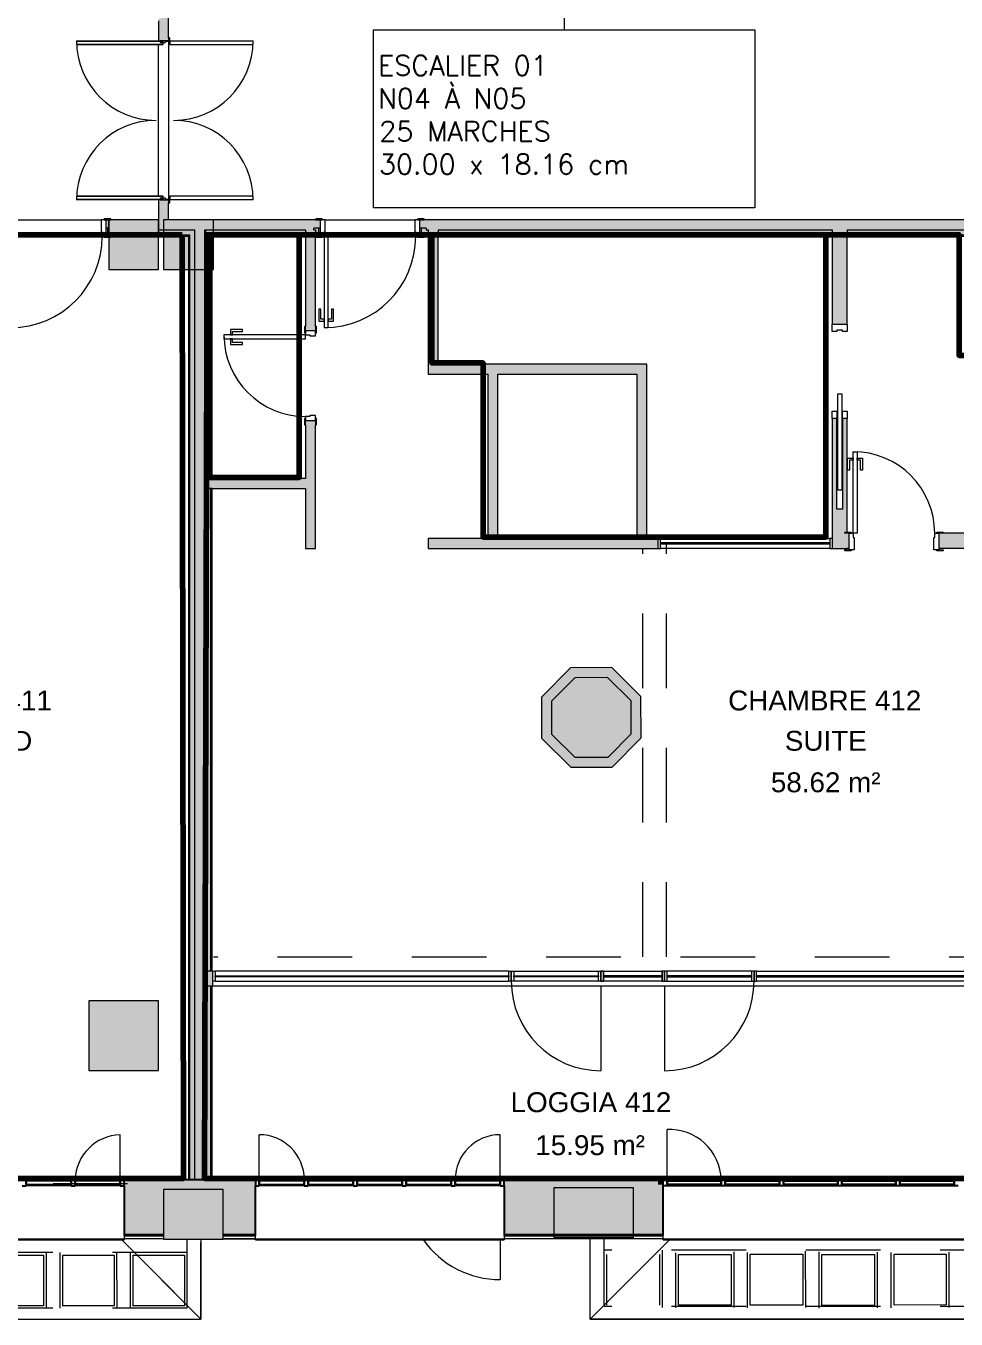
# Model space of a CAD drawing. Header units: metres. Extents: x -227.9 to -141.2, y 39.1 to 91.1.
# Drawn here: x -171.22 to -161.88, y 39.07 to 52.06 of the extents above; entities that cross this region are included whole.
import ezdxf

# ---------------------------------------------------------------- set-up
doc = ezdxf.new("R2010")
doc.units = ezdxf.units.M
doc.linetypes.add('JIS_02_0.7', pattern=[1.35, 0.75, -0.6])
for name, color, linetype, lineweight in [('A-AREA-IDEN', 7, 'Continuous', 9), ('A-DOOR', 7, 'Continuous', 5), ('A-FLOR', 7, 'Continuous', 5), ('A-GLAZ', 7, 'Continuous', 5), ('A-WALL', 7, 'Continuous', 5), ('A-WALL-PATT', 7, 'Continuous', 13), ('I-WALL', 7, 'Continuous', 5), ('S-STRS-IDEN', 7, 'Continuous', 5)]:
    doc.layers.add(name, color=color, linetype=linetype, lineweight=lineweight)
for name, color, linetype, lineweight, true_color in [('A-DETL', 94, 'Continuous', 5, 0x00a600), ('A-DETL-MBND', 9, 'Continuous', 5, 0xc0c0c0), ('S-COLS', 8, 'Continuous', 9, 0x7f7f7f)]:
    doc.layers.add(name, color=color, linetype=linetype, lineweight=lineweight, true_color=true_color)
doc.layers.add('Chambre', color=40, linetype='Continuous')
doc.layers.add('SDB', color=230, linetype='Continuous')
doc.styles.add('Arial_1', font='arial.ttf', dxfattribs={"height": 0.2})
doc.styles.add('RomanS_B', font='', dxfattribs={"height": 0.2})
doc.styles.get('RomanS_B').set_extended_font_data('RomanS', bold=True)

msp = doc.modelspace()

# ---------------------------------------------------------------- hatches: boundary and pattern name
at = {"layer": 'A-WALL', "true_color": 0x808080}
h = msp.add_hatch(color=8, dxfattribs=at)
h.paths.add_polyline_path([(-227.865, 39.92), (-226.843, 39.92), (-226.843, 40.37), (-226.853, 40.37), (-226.853, 40.42), (-226.893, 40.42), (-226.893, 40.47), (-227.865, 40.47), (-227.865, 40.281)])
h.paths.add_polyline_path([(-223.493, 39.92), (-222.152, 39.92), (-222.152, 40.37), (-222.162, 40.37), (-222.162, 40.42), (-222.202, 40.42), (-222.202, 40.47), (-223.443, 40.47), (-223.443, 40.42), (-223.483, 40.42), (-223.483, 40.37), (-223.493, 40.37), (-223.493, 40.281)])
h.paths.add_polyline_path([(-207.292, 39.92), (-205.904, 39.92), (-205.904, 40.37), (-205.914, 40.37), (-205.914, 40.42), (-205.954, 40.42), (-205.954, 40.47), (-207.242, 40.47), (-207.242, 40.42), (-207.282, 40.42), (-207.282, 40.37), (-207.292, 40.37), (-207.292, 40.281)])
h.paths.add_polyline_path([(-203.404, 39.92), (-201.797, 39.92), (-201.797, 40.47), (-203.354, 40.47), (-203.354, 40.42), (-203.394, 40.42), (-203.394, 40.37), (-203.404, 40.37), (-203.404, 40.281)])
h.paths.add_polyline_path([(-190.97, 39.92), (-190.97, 40.37), (-190.98, 40.37), (-190.98, 40.42), (-191.02, 40.42), (-191.02, 40.47), (-192.12, 40.47), (-192.12, 40.42), (-192.16, 40.42), (-192.16, 40.37), (-192.17, 40.37), (-192.17, 39.92)])
h.paths.add_polyline_path([(-188.47, 39.92), (-187.171, 39.92), (-187.171, 40.37), (-187.181, 40.37), (-187.181, 40.42), (-187.221, 40.42), (-187.221, 40.47), (-188.42, 40.47), (-188.42, 40.42), (-188.46, 40.42), (-188.46, 40.37), (-188.47, 40.37), (-188.47, 40.281)])
h.paths.add_polyline_path([(-168.917, 39.92), (-168.917, 40.37), (-168.927, 40.37), (-168.927, 40.42), (-168.967, 40.42), (-168.967, 40.47), (-170.088, 40.47), (-170.088, 40.42), (-170.128, 40.42), (-170.128, 40.37), (-170.138, 40.37), (-170.138, 39.92), (-169.839, 39.92), (-169.839, 40.371), (-169.239, 40.371), (-169.239, 39.92)])
h.paths.add_polyline_path([(-166.417, 39.92), (-164.82, 39.92), (-164.82, 40.37), (-164.83, 40.37), (-164.83, 40.42), (-164.87, 40.42), (-164.87, 40.47), (-166.367, 40.47), (-166.367, 40.42), (-166.407, 40.42), (-166.407, 40.37), (-166.417, 40.37), (-166.417, 40.281)])
h.paths.add_polyline_path([(-152.826, 39.92), (-150.359, 39.92), (-150.359, 40.37), (-150.369, 40.37), (-150.369, 40.42), (-150.409, 40.42), (-150.409, 40.47), (-153.119, 40.47), (-153.119, 40.42), (-153.159, 40.42), (-153.159, 40.37), (-153.168, 40.37), (-153.168, 39.92)])
for points in [[(-170.235, 39.92), (-170.138, 39.92), (-170.138, 40.37), (-170.128, 40.37), (-170.128, 40.42), (-170.088, 40.42), (-170.088, 40.47), (-170.235, 40.47), (-170.235, 40.281)], [(-164.82, 40.37), (-164.82, 40.47), (-164.87, 40.47), (-164.87, 40.42), (-164.83, 40.42), (-164.83, 40.37)], [(-170.235, 39.91), (-170.138, 39.91), (-170.138, 39.92), (-170.235, 39.92)]]:
    msp.add_hatch(color=8, dxfattribs=at).paths.add_polyline_path(points)
h = msp.add_hatch(color=8, dxfattribs=at)
h.paths.add_polyline_path([(-168.927, 40.37), (-168.917, 40.37), (-168.917, 40.47), (-168.967, 40.47), (-168.967, 40.42), (-168.927, 40.42), (-168.927, 40.395)])
h.paths.add_polyline_path([(-166.417, 40.37), (-166.407, 40.37), (-166.407, 40.42), (-166.367, 40.42), (-166.367, 40.47), (-166.417, 40.47), (-166.417, 40.41)])
h = msp.add_hatch(color=8, dxfattribs=at)
h.paths.add_polyline_path([(-227.865, 39.91), (-226.843, 39.91), (-226.843, 39.92), (-227.865, 39.92)])
h.paths.add_polyline_path([(-223.493, 39.91), (-222.152, 39.91), (-222.152, 39.92), (-223.493, 39.92)])
h.paths.add_polyline_path([(-207.292, 39.91), (-205.904, 39.91), (-205.904, 39.92), (-207.292, 39.92)])
h.paths.add_polyline_path([(-203.404, 39.91), (-201.797, 39.91), (-201.797, 39.92), (-203.404, 39.92)])
h.paths.add_polyline_path([(-192.17, 39.91), (-190.97, 39.91), (-190.97, 39.92), (-192.17, 39.92)])
h.paths.add_polyline_path([(-188.47, 39.91), (-187.171, 39.91), (-187.171, 39.92), (-188.47, 39.92)])
h.paths.add_polyline_path([(-168.917, 39.91), (-168.917, 39.92), (-169.239, 39.92), (-169.239, 39.91)])
h.paths.add_polyline_path([(-169.839, 39.91), (-169.839, 39.92), (-170.138, 39.92), (-170.138, 39.91)])
h.paths.add_polyline_path([(-166.417, 39.91), (-164.82, 39.91), (-164.82, 39.92), (-166.417, 39.92)])
h.paths.add_polyline_path([(-152.826, 39.91), (-150.359, 39.91), (-150.359, 39.92), (-153.168, 39.92), (-153.168, 39.91)])
at = {"layer": 'A-WALL-PATT', "lineweight": 5, "true_color": 0xaaaaaa}
h = msp.add_hatch(color=253, dxfattribs=at)
h.paths.add_polyline_path([(-169.415, 40.47), (-169.415, 42.415), (-169.425, 42.415), (-169.425, 40.47)])
h.paths.add_polyline_path([(-169.415, 42.565), (-169.415, 47.414), (-169.425, 47.414), (-169.425, 42.565)])
h.paths.add_polyline_path([(-169.415, 47.514), (-169.415, 50.014), (-169.425, 50.014), (-169.425, 47.514)])
at = {"layer": 'I-WALL', "true_color": 0xaaaaaa}
h = msp.add_hatch(color=253, dxfattribs=at)
h.paths.add_polyline_path([(-169.819, 50.114), (-169.789, 50.114), (-169.789, 50.314), (-169.889, 50.314), (-169.889, 50.114), (-169.839, 50.114)])
h.paths.add_polyline_path([(-169.789, 51.914), (-169.789, 52.264), (-169.889, 52.264), (-169.889, 51.914), (-169.819, 51.914)])
h = msp.add_hatch(color=253, dxfattribs=at)
h.paths.add_polyline_path([(-171.613, 50.014), (-171.478, 50.014), (-171.478, 50.032), (-171.415, 50.032), (-171.415, 50.114), (-173.58, 50.114), (-173.58, 50.014), (-172.561, 50.014)])
h.paths.add_polyline_path([(-174.816, 50.014), (-174.58, 50.014), (-174.58, 50.114), (-174.879, 50.114), (-174.879, 50.032), (-174.816, 50.032)])
h.paths.add_polyline_path([(-176, 50.014), (-175.942, 50.014), (-175.942, 50.032), (-175.879, 50.032), (-175.879, 50.114), (-176, 50.114), (-176, 50.032)])
h.paths.add_polyline_path([(-170.415, 50.032), (-170.39, 50.032), (-170.39, 50.114), (-170.415, 50.114)])
h = msp.add_hatch(color=253, dxfattribs=at)
h.paths.add_polyline_path([(-170.39, 49.964), (-170.39, 50.032), (-170.402, 50.032), (-170.402, 49.964)])
h.paths.add_polyline_path([(-171.428, 49.964), (-171.428, 50.032), (-171.463, 50.032), (-171.463, 49.964)])
h.paths.add_polyline_path([(-171.613, 49.964), (-171.613, 50.014), (-173.452, 50.014), (-173.452, 49.964), (-172.561, 49.964)])
h.paths.add_polyline_path([(-174.866, 49.964), (-174.708, 49.964), (-174.708, 50.014), (-174.816, 50.014), (-174.816, 50.032), (-174.866, 50.032)])
h.paths.add_polyline_path([(-174.608, 49.964), (-174.58, 49.964), (-174.58, 50.014), (-174.608, 50.014)])
h.paths.add_polyline_path([(-173.58, 49.964), (-173.552, 49.964), (-173.552, 50.014), (-173.58, 50.014)])
h.paths.add_polyline_path([(-175.924, 49.964), (-175.892, 49.964), (-175.892, 50.032), (-175.924, 50.032), (-175.924, 50.014)])
h = msp.add_hatch(color=253, dxfattribs=at)
h.paths.add_polyline_path([(-171.463, 49.951), (-171.415, 49.951), (-171.415, 50.032), (-171.428, 50.032), (-171.428, 49.964), (-171.463, 49.964)])
h.paths.add_polyline_path([(-170.39, 49.951), (-170.39, 49.964), (-170.402, 49.964), (-170.402, 50.032), (-170.415, 50.032), (-170.415, 49.951)])
h.paths.add_polyline_path([(-171.613, 49.951), (-171.613, 49.964), (-173.402, 49.964), (-173.402, 49.951), (-172.561, 49.951)])
h.paths.add_polyline_path([(-174.58, 49.951), (-174.58, 49.964), (-174.608, 49.964), (-174.608, 49.951)])
h.paths.add_polyline_path([(-173.58, 49.951), (-173.552, 49.951), (-173.552, 49.964), (-173.58, 49.964)])
h.paths.add_polyline_path([(-175.879, 49.951), (-175.879, 50.032), (-175.892, 50.032), (-175.892, 49.964), (-175.924, 49.964), (-175.924, 49.951)])
h.paths.add_polyline_path([(-174.834, 49.951), (-174.758, 49.951), (-174.758, 49.964), (-174.866, 49.964), (-174.866, 50.032), (-174.879, 50.032), (-174.879, 49.951)])
h = msp.add_hatch(color=253, dxfattribs=at)
h.paths.add_polyline_path([(-155.221, 50.014), (-155.076, 50.014), (-155.076, 50.032), (-155.013, 50.032), (-155.013, 50.114), (-155.554, 50.114), (-155.554, 50.014), (-155.293, 50.014)])
h.paths.add_polyline_path([(-153.95, 50.014), (-153.912, 50.014), (-153.912, 50.114), (-154.013, 50.114), (-154.013, 50.032), (-153.95, 50.032)])
h.paths.add_polyline_path([(-156.815, 50.014), (-156.554, 50.014), (-156.554, 50.114), (-157.67, 50.114), (-157.67, 50.032), (-157.607, 50.032), (-157.607, 50.014), (-156.825, 50.014)])
h.paths.add_polyline_path([(-158.733, 50.014), (-158.733, 50.032), (-158.67, 50.032), (-158.67, 50.114), (-160.57, 50.114), (-160.57, 50.014), (-158.833, 50.014)])
h.paths.add_polyline_path([(-161.72, 50.014), (-161.57, 50.014), (-161.57, 50.114), (-167.265, 50.114), (-167.265, 50.032), (-167.202, 50.032), (-167.202, 50.014), (-162.693, 50.014)])
h.paths.add_polyline_path([(-168.412, 50.014), (-168.328, 50.014), (-168.328, 50.032), (-168.265, 50.032), (-168.265, 50.114), (-169.889, 50.114), (-169.889, 50.014), (-168.449, 50.014)])
h = msp.add_hatch(color=253, dxfattribs=at)
h.paths.add_polyline_path([(-155.221, 49.964), (-155.221, 50.014), (-155.554, 50.014), (-155.554, 49.964), (-155.293, 49.964)])
h.paths.add_polyline_path([(-155.026, 49.964), (-155.026, 50.032), (-155.076, 50.032), (-155.076, 50.014), (-155.121, 50.014), (-155.121, 49.964), (-155.071, 49.964)])
h.paths.add_polyline_path([(-153.912, 49.964), (-153.912, 50.014), (-153.95, 50.014), (-153.95, 50.032), (-154, 50.032), (-154, 49.964)])
h.paths.add_polyline_path([(-156.937, 49.964), (-156.925, 49.964), (-156.925, 50.014), (-157.607, 50.014), (-157.607, 50.032), (-157.657, 50.032), (-157.657, 49.964), (-156.975, 49.964)])
h.paths.add_polyline_path([(-156.815, 49.964), (-156.554, 49.964), (-156.554, 50.014), (-156.815, 50.014)])
h.paths.add_polyline_path([(-159.404, 49.964), (-158.833, 49.964), (-158.833, 50.014), (-160.42, 50.014), (-160.42, 49.964), (-160.37, 49.964)])
h.paths.add_polyline_path([(-160.57, 49.964), (-160.52, 49.964), (-160.52, 50.014), (-160.57, 50.014)])
h.paths.add_polyline_path([(-161.72, 49.964), (-161.72, 50.014), (-162.97, 50.014), (-162.97, 49.964), (-161.77, 49.964)])
h.paths.add_polyline_path([(-163.12, 49.964), (-163.12, 50.014), (-167.08, 50.014), (-167.08, 49.964), (-165.982, 49.964)])
h.paths.add_polyline_path([(-161.57, 49.964), (-161.57, 50.014), (-161.62, 50.014), (-161.62, 49.964)])
h.paths.add_polyline_path([(-168.449, 49.964), (-168.412, 49.964), (-168.412, 50.014), (-169.415, 50.014), (-169.415, 49.964), (-169.272, 49.964)])
h.paths.add_polyline_path([(-167.18, 49.964), (-167.18, 50.014), (-167.202, 50.014), (-167.202, 50.032), (-167.252, 50.032), (-167.252, 49.964)])
h.paths.add_polyline_path([(-168.312, 49.964), (-168.278, 49.964), (-168.278, 50.032), (-168.312, 50.032), (-168.312, 50.014)])
h.paths.add_polyline_path([(-169.889, 49.964), (-169.525, 49.964), (-169.525, 50.014), (-169.889, 50.014)])
h = msp.add_hatch(color=253, dxfattribs=at)
h.paths.add_polyline_path([(-153.912, 49.951), (-153.912, 49.964), (-154, 49.964), (-154, 50.032), (-154.013, 50.032), (-154.013, 49.951), (-153.968, 49.951)])
h.paths.add_polyline_path([(-155.013, 49.951), (-155.013, 50.032), (-155.026, 50.032), (-155.026, 49.964), (-155.071, 49.964), (-155.071, 49.951), (-155.058, 49.951)])
h.paths.add_polyline_path([(-155.293, 49.951), (-155.221, 49.951), (-155.221, 49.964), (-155.554, 49.964), (-155.554, 49.951)])
h.paths.add_polyline_path([(-156.988, 49.951), (-156.975, 49.951), (-156.975, 49.964), (-157.657, 49.964), (-157.657, 50.032), (-157.67, 50.032), (-157.67, 49.951), (-157.625, 49.951)])
h.paths.add_polyline_path([(-156.765, 49.951), (-156.554, 49.951), (-156.554, 49.964), (-156.765, 49.964)])
h.paths.add_polyline_path([(-159.404, 49.951), (-158.833, 49.951), (-158.833, 49.964), (-160.37, 49.964), (-160.37, 49.951), (-160.357, 49.951)])
h.paths.add_polyline_path([(-158.683, 49.951), (-158.67, 49.951), (-158.67, 50.032), (-158.683, 50.032), (-158.683, 49.994)])
h.paths.add_polyline_path([(-162.693, 49.951), (-161.77, 49.951), (-161.77, 49.964), (-162.97, 49.964), (-162.97, 49.951)])
h.paths.add_polyline_path([(-161.57, 49.951), (-161.57, 49.964), (-161.62, 49.964), (-161.62, 49.951)])
h.paths.add_polyline_path([(-160.52, 49.951), (-160.52, 49.964), (-160.57, 49.964), (-160.57, 49.951)])
h.paths.add_polyline_path([(-163.12, 49.951), (-163.12, 49.964), (-167.08, 49.964), (-167.08, 49.951), (-165.982, 49.951)])
h.paths.add_polyline_path([(-168.265, 49.951), (-168.265, 50.032), (-168.278, 50.032), (-168.278, 49.964), (-168.312, 49.964), (-168.312, 49.951), (-168.31, 49.951)])
h.paths.add_polyline_path([(-167.18, 49.951), (-167.18, 49.964), (-167.252, 49.964), (-167.252, 50.032), (-167.265, 50.032), (-167.265, 49.951), (-167.22, 49.951)])
h.paths.add_polyline_path([(-169.365, 49.951), (-168.412, 49.951), (-168.412, 49.964), (-169.365, 49.964)])
h.paths.add_polyline_path([(-169.575, 49.951), (-169.575, 49.964), (-169.889, 49.964), (-169.889, 49.951), (-169.588, 49.951)])
for points in [[(-169.588, 40.47), (-169.575, 40.47), (-169.575, 49.951), (-169.588, 49.951), (-169.588, 41.352)], [(-169.525, 40.47), (-169.525, 49.964), (-169.575, 49.964), (-169.575, 40.47)], [(-169.425, 40.47), (-169.425, 50.014), (-169.525, 50.014), (-169.525, 40.47)], [(-167.18, 48.563), (-167.08, 48.563), (-167.08, 50.014), (-167.18, 50.014), (-167.18, 49.925)], [(-165.082, 48.563), (-164.982, 48.563), (-164.982, 48.663), (-167.08, 48.663), (-167.08, 48.563), (-165.982, 48.563)], [(-166.48, 46.913), (-166.48, 48.563), (-166.58, 48.563), (-166.58, 46.913)], [(-164.982, 46.913), (-164.982, 48.563), (-165.082, 48.563), (-165.082, 46.913)], [(-169.352, 47.414), (-168.412, 47.414), (-168.412, 47.514), (-169.425, 47.514), (-169.425, 47.414), (-169.365, 47.414)], [(-164.87, 46.813), (-164.87, 46.913), (-167.18, 46.913), (-167.18, 46.813), (-165.982, 46.813)]]:
    msp.add_hatch(color=253, dxfattribs=at).paths.add_polyline_path(points)
h = msp.add_hatch(color=253, dxfattribs=at)
h.paths.add_polyline_path([(-169.365, 40.47), (-169.365, 42.415), (-169.415, 42.415), (-169.415, 40.47)])
h.paths.add_polyline_path([(-169.415, 42.565), (-169.365, 42.565), (-169.365, 47.414), (-169.415, 47.414), (-169.415, 43.496)])
h.paths.add_polyline_path([(-169.365, 47.514), (-169.365, 49.964), (-169.415, 49.964), (-169.415, 47.514)])
h = msp.add_hatch(color=253, dxfattribs=at)
h.paths.add_polyline_path([(-169.352, 40.47), (-169.352, 42.415), (-169.365, 42.415), (-169.365, 40.47)])
h.paths.add_polyline_path([(-169.352, 42.565), (-169.352, 47.414), (-169.365, 47.414), (-169.365, 42.565)])
h.paths.add_polyline_path([(-169.352, 47.514), (-169.352, 49.951), (-169.365, 49.951), (-169.365, 47.514)])
h = msp.add_hatch(color=253, dxfattribs=at)
h.paths.add_polyline_path([(-168.362, 46.813), (-168.312, 46.813), (-168.312, 48.098), (-168.412, 48.098), (-168.412, 46.813)])
h.paths.add_polyline_path([(-168.312, 48.998), (-168.312, 50.014), (-168.412, 50.014), (-168.412, 48.998), (-168.362, 48.998)])
h = msp.add_hatch(color=253, dxfattribs=at)
h.paths.add_polyline_path([(-162.97, 46.813), (-162.97, 46.965), (-162.995, 46.965), (-162.995, 46.975), (-162.97, 46.975), (-162.97, 48.117), (-163.018, 48.117), (-163.018, 47.207), (-163.073, 47.207), (-163.073, 48.117), (-163.12, 48.117), (-163.12, 46.813)])
h.paths.add_polyline_path([(-163.12, 49.067), (-162.97, 49.067), (-162.97, 50.014), (-163.12, 50.014), (-163.12, 49.925)])
h = msp.add_hatch(color=253, dxfattribs=at)
h.paths.add_polyline_path([(-161.175, 46.815), (-161.125, 46.815), (-161.125, 46.965), (-162.05, 46.965), (-162.05, 46.815), (-161.188, 46.815)])
h.paths.add_polyline_path([(-162.95, 46.815), (-162.95, 46.965), (-162.97, 46.965), (-162.97, 46.815)])
h = msp.add_hatch(color=253, dxfattribs=at)
h.paths.add_polyline_path([(-161.175, 42.415), (-161.125, 42.415), (-161.125, 42.565), (-161.195, 42.565), (-161.195, 42.415), (-161.188, 42.415)])
h.paths.add_polyline_path([(-169.425, 42.415), (-169.345, 42.415), (-169.345, 42.565), (-169.425, 42.565), (-169.425, 42.424)])
at = {"layer": 'S-COLS', "lineweight": 5, "true_color": 0x808080}
for points in [[(-170.389, 49.614), (-169.889, 49.614), (-169.889, 50.114), (-170.389, 50.114), (-170.389, 49.951), (-170.37, 49.951), (-170.37, 49.941), (-170.389, 49.941), (-170.389, 49.925)], [(-169.839, 49.614), (-169.339, 49.614), (-169.339, 50.114), (-169.839, 50.114), (-169.839, 49.925)], [(-170.589, 41.568), (-169.889, 41.568), (-169.889, 42.268), (-170.589, 42.268)], [(-165.118, 39.89), (-165.118, 40.39), (-165.918, 40.39), (-165.918, 39.89)]]:
    msp.add_hatch(color=8, dxfattribs=at).paths.add_polyline_path(points)
h = msp.add_hatch(color=8, dxfattribs=at)
h.paths.add_polyline_path([(-165.746, 44.614), (-165.332, 44.616), (-165.04, 44.91), (-165.042, 45.325), (-165.336, 45.616), (-165.75, 45.614), (-166.042, 45.32), (-166.04, 44.906), (-165.847, 44.714)])
h.paths.add_polyline_path([(-165.705, 44.714), (-165.94, 44.948), (-165.942, 45.279), (-165.708, 45.514), (-165.377, 45.516), (-165.142, 45.283), (-165.14, 44.951), (-165.373, 44.716)])
at = {"layer": 'S-COLS', "lineweight": 18, "true_color": 0x808080}
for points in [[(-165.373, 44.716), (-165.14, 44.951), (-165.142, 45.283), (-165.377, 45.516), (-165.708, 45.514), (-165.942, 45.279), (-165.94, 44.948), (-165.705, 44.714), (-165.413, 44.716)], [(-169.839, 39.871), (-169.239, 39.871), (-169.239, 40.371), (-169.839, 40.371), (-169.839, 40.281)]]:
    msp.add_hatch(color=8, dxfattribs=at).paths.add_polyline_path(points)

# ---------------------------------------------------------------- linework, layer by layer
at = {"layer": 'A-DETL', "color": 8, "linetype": 'JIS_02_0.7', "true_color": 0x808080}
for p, q in [((-165.023, 42.71), (-165.023, 46.815)), ((-164.786, 42.71), (-164.786, 46.86))]:
    msp.add_line(p, q, dxfattribs=at)
at = {"layer": 'A-DETL', "color": 9, "linetype": 'JIS_02_0.7', "lineweight": 9, "true_color": 0xc0c0c0}
for p, q in [((-161.194, 42.707), (-169.339, 42.707)), ((-169.465, 39.07), (-170.291, 39.896)), ((-169.603, 39.181), (-169.603, 39.871)), ((-165.553, 39.069), (-164.781, 39.839)), ((-165.413, 39.197), (-165.413, 39.879)), ((-151.836, 39.762), (-165.413, 39.762)), ((-164.83, 39.762), (-164.83, 39.186)), ((-169.603, 39.739), (-187.756, 39.739)), ((-171.559, 39.711), (-171.044, 39.711)), ((-171.044, 39.712), (-171.044, 39.202)), ((-171.019, 39.742), (-171.018, 39.177)), ((-170.879, 39.181), (-170.879, 39.739)), ((-170.851, 39.201), (-170.851, 39.711)), ((-170.851, 39.711), (-170.336, 39.711)), ((-170.336, 39.712), (-170.336, 39.202)), ((-170.311, 39.742), (-170.31, 39.177)), ((-170.171, 39.181), (-170.171, 39.739)), ((-170.143, 39.201), (-170.143, 39.711)), ((-170.143, 39.711), (-169.628, 39.711)), ((-169.628, 39.712), (-169.628, 39.202)), ((-165.385, 39.209), (-165.385, 39.72)), ((-164.856, 39.72), (-164.855, 39.21)), ((-164.693, 39.182), (-164.693, 39.737)), ((-164.665, 39.209), (-164.665, 39.72)), ((-164.665, 39.72), (-164.136, 39.72)), ((-164.136, 39.72), (-164.135, 39.21)), ((-164.11, 39.746), (-164.11, 39.186)), ((-163.973, 39.183), (-163.973, 39.738)), ((-163.945, 39.721), (-163.416, 39.722)), ((-163.945, 39.211), (-163.945, 39.721)), ((-163.416, 39.722), (-163.415, 39.211)), ((-163.391, 39.752), (-163.39, 39.187)), ((-163.252, 39.179), (-163.252, 39.744)), ((-163.224, 39.717), (-162.695, 39.718)), ((-163.224, 39.206), (-163.224, 39.717)), ((-162.695, 39.718), (-162.694, 39.207)), ((-162.669, 39.743), (-162.669, 39.183)), ((-162.527, 39.184), (-162.527, 39.739)), ((-162.499, 39.721), (-161.975, 39.722)), ((-162.499, 39.211), (-162.499, 39.721)), ((-161.975, 39.722), (-161.974, 39.212)), ((-161.949, 39.742), (-161.949, 39.187)), ((-169.603, 39.181), (-187.786, 39.181)), ((-171.044, 39.202), (-171.559, 39.202)), ((-170.335, 39.202), (-170.851, 39.202)), ((-169.627, 39.202), (-170.143, 39.202)), ((-151.836, 39.197), (-165.413, 39.197)), ((-164.135, 39.21), (-164.665, 39.209)), ((-163.415, 39.211), (-163.945, 39.211)), ((-162.694, 39.207), (-163.224, 39.206)), ((-161.974, 39.212), (-162.499, 39.211))]:
    msp.add_line(p, q, dxfattribs=at)
at = {"layer": 'A-DETL', "color": 7, "linetype": 'JIS_02_0.7'}
msp.add_line((-187.15, 40.415), (-170.19, 40.433), dxfattribs=at)
at = {"layer": 'A-DETL', "color": 7}
for p, q in [((-169.465, 39.07), (-169.465, 39.839)), ((-165.553, 39.069), (-165.553, 39.879)), ((-187.899, 39.07), (-169.465, 39.07)), ((-165.553, 39.069), (-151.695, 39.069))]:
    msp.add_line(p, q, dxfattribs=at)
at = {"layer": 'A-DETL-MBND', "lineweight": 9}
for p, q in [((-169.465, 39.07), (-170.26, 39.867)), ((-169.465, 39.871), (-169.465, 39.07)), ((-168.917, 39.874), (-169.239, 39.872)), ((-168.917, 39.867), (-168.917, 39.867)), ((-166.457, 39.867), (-166.457, 39.466)), ((-166.417, 39.867), (-166.417, 39.867)), ((-165.553, 39.07), (-165.553, 39.878)), ((-165.553, 39.07), (-164.756, 39.867)), ((-187.899, 39.07), (-169.465, 39.07)), ((-151.696, 39.07), (-165.553, 39.07))]:
    msp.add_line(p, q, dxfattribs=at)
msp.add_arc((-166.457, 40.41), 0.944, 215.1686, 270, dxfattribs=at)
at = {"layer": 'A-DOOR'}
for p, q in [((-169.844, 51.909), (-170.714, 51.909)), ((-170.714, 51.909), (-170.714, 51.876)), ((-170.714, 51.909), (-169.844, 51.909)), ((-170.714, 51.876), (-169.844, 51.876)), ((-169.844, 51.876), (-170.714, 51.876)), ((-169.844, 51.876), (-169.844, 51.909)), ((-168.939, 51.909), (-169.777, 51.909)), ((-169.777, 51.909), (-169.777, 51.876)), ((-169.777, 51.909), (-169.777, 51.876)), ((-168.939, 51.909), (-169.777, 51.909)), ((-169.777, 51.876), (-168.939, 51.876)), ((-169.777, 51.876), (-168.939, 51.876)), ((-168.939, 51.876), (-168.939, 51.909)), ((-168.939, 51.876), (-168.939, 51.909)), ((-169.844, 50.351), (-170.714, 50.351)), ((-170.714, 50.351), (-170.714, 50.319)), ((-170.714, 50.351), (-169.844, 50.351)), ((-170.714, 50.319), (-169.844, 50.319)), ((-169.844, 50.319), (-170.714, 50.319)), ((-169.844, 50.319), (-169.844, 50.351)), ((-168.939, 50.351), (-169.777, 50.351)), ((-169.777, 50.351), (-169.777, 50.319)), ((-169.777, 50.351), (-169.777, 50.319)), ((-168.939, 50.351), (-169.777, 50.351)), ((-169.777, 50.319), (-168.939, 50.319)), ((-169.777, 50.319), (-168.939, 50.319)), ((-168.939, 50.319), (-168.939, 50.351)), ((-168.939, 50.319), (-168.939, 50.351)), ((-168.225, 49.951), (-168.225, 49.031)), ((-168.185, 49.951), (-168.225, 49.951)), ((-168.185, 49.031), (-168.185, 49.951)), ((-168.26, 49.216), (-168.28, 49.216)), ((-168.28, 49.216), (-168.28, 49.096)), ((-168.26, 49.116), (-168.26, 49.216)), ((-168.13, 49.216), (-168.15, 49.216)), ((-168.15, 49.216), (-168.15, 49.116)), ((-168.13, 49.096), (-168.13, 49.216)), ((-169.167, 49.013), (-169.167, 48.958)), ((-169.047, 49.013), (-169.167, 49.013)), ((-169.147, 48.958), (-169.147, 48.993)), ((-169.147, 48.993), (-169.047, 48.993)), ((-169.047, 48.993), (-169.047, 49.013)), ((-168.28, 49.096), (-168.225, 49.096)), ((-168.225, 49.116), (-168.26, 49.116)), ((-168.225, 49.096), (-168.225, 49.116)), ((-168.225, 49.031), (-168.185, 49.031)), ((-168.15, 49.116), (-168.185, 49.116)), ((-168.185, 49.116), (-168.185, 49.096)), ((-168.185, 49.096), (-168.13, 49.096)), ((-168.412, 48.958), (-169.232, 48.958)), ((-169.232, 48.958), (-169.232, 48.918)), ((-169.232, 48.918), (-168.412, 48.918)), ((-169.167, 48.958), (-169.147, 48.958)), ((-169.147, 48.918), (-169.167, 48.918)), ((-169.167, 48.918), (-169.167, 48.863)), ((-169.167, 48.863), (-169.047, 48.863)), ((-169.147, 48.883), (-169.147, 48.918)), ((-169.047, 48.883), (-169.147, 48.883)), ((-169.047, 48.863), (-169.047, 48.883)), ((-168.412, 48.918), (-168.412, 48.958)), ((-162.965, 47.6), (-162.965, 47.72)), ((-162.965, 47.72), (-162.91, 47.72)), ((-162.945, 47.7), (-162.945, 47.6)), ((-162.91, 47.7), (-162.945, 47.7)), ((-162.91, 47.785), (-162.87, 47.785)), ((-162.91, 46.965), (-162.91, 47.785)), ((-162.91, 47.72), (-162.91, 47.7)), ((-162.87, 47.785), (-162.87, 46.965)), ((-162.87, 47.72), (-162.815, 47.72)), ((-162.87, 47.7), (-162.87, 47.72)), ((-162.835, 47.7), (-162.87, 47.7)), ((-162.835, 47.6), (-162.835, 47.7)), ((-162.815, 47.72), (-162.815, 47.6)), ((-162.945, 47.6), (-162.965, 47.6)), ((-162.815, 47.6), (-162.835, 47.6)), ((-162.87, 46.965), (-162.91, 46.965))]:
    msp.add_line(p, q, dxfattribs=at)
at = {"layer": 'A-DOOR', "color": 9, "true_color": 0xc0c0c0}
for p, q in [((-169.789, 51.914), (-169.872, 51.914)), ((-169.872, 51.914), (-169.872, 51.896)), ((-169.872, 51.896), (-169.819, 51.896)), ((-169.819, 51.896), (-169.819, 51.909)), ((-169.819, 51.909), (-169.777, 51.909)), ((-169.777, 51.944), (-169.789, 51.944)), ((-169.789, 51.944), (-169.789, 51.914)), ((-169.777, 51.909), (-169.777, 51.944)), ((-169.819, 50.331), (-169.872, 50.331)), ((-169.872, 50.331), (-169.872, 50.314)), ((-169.872, 50.314), (-169.789, 50.314)), ((-169.819, 50.319), (-169.819, 50.331)), ((-169.777, 50.319), (-169.819, 50.319)), ((-169.789, 50.314), (-169.789, 50.284)), ((-169.777, 50.284), (-169.777, 50.319)), ((-169.789, 50.284), (-169.777, 50.284)), ((-170.415, 50.114), (-170.465, 50.114)), ((-170.465, 50.114), (-170.465, 49.994)), ((-170.37, 50.124), (-170.435, 50.124)), ((-170.435, 50.124), (-170.435, 50.114)), ((-170.435, 50.114), (-170.37, 50.114)), ((-170.415, 49.951), (-170.415, 50.114)), ((-170.37, 50.114), (-170.37, 50.124)), ((-168.245, 50.124), (-168.31, 50.124)), ((-168.31, 50.124), (-168.31, 50.114)), ((-168.31, 50.114), (-168.245, 50.114)), ((-168.215, 50.114), (-168.265, 50.114)), ((-168.265, 50.114), (-168.265, 49.951)), ((-168.245, 50.114), (-168.245, 50.124)), ((-168.215, 49.994), (-168.215, 50.114)), ((-167.265, 50.114), (-167.315, 50.114)), ((-167.315, 50.114), (-167.315, 49.994)), ((-167.22, 50.124), (-167.285, 50.124)), ((-167.285, 50.124), (-167.285, 50.114)), ((-167.285, 50.114), (-167.22, 50.114)), ((-167.265, 49.951), (-167.265, 50.114)), ((-167.22, 50.114), (-167.22, 50.124)), ((-170.465, 49.994), (-170.455, 49.994)), ((-170.455, 49.994), (-170.455, 49.951)), ((-170.455, 49.951), (-170.415, 49.951)), ((-170.37, 49.951), (-170.435, 49.951)), ((-170.435, 49.951), (-170.435, 49.941)), ((-170.435, 49.941), (-170.37, 49.941)), ((-170.37, 49.941), (-170.37, 49.951)), ((-168.245, 49.951), (-168.31, 49.951)), ((-168.31, 49.951), (-168.31, 49.941)), ((-168.31, 49.941), (-168.245, 49.941)), ((-168.265, 49.951), (-168.225, 49.951)), ((-168.245, 49.941), (-168.245, 49.951)), ((-168.225, 49.951), (-168.225, 49.994)), ((-168.225, 49.994), (-168.215, 49.994)), ((-167.315, 49.994), (-167.305, 49.994)), ((-167.305, 49.994), (-167.305, 49.951)), ((-167.305, 49.951), (-167.265, 49.951)), ((-167.22, 49.951), (-167.285, 49.951)), ((-167.285, 49.951), (-167.285, 49.941)), ((-167.285, 49.941), (-167.22, 49.941)), ((-167.22, 49.941), (-167.22, 49.951)), ((-168.412, 49.043), (-168.422, 49.043)), ((-168.422, 49.043), (-168.422, 48.978)), ((-168.412, 48.978), (-168.412, 49.043)), ((-168.412, 48.998), (-168.412, 48.958)), ((-168.312, 48.998), (-168.412, 48.998)), ((-168.302, 49.043), (-168.312, 49.043)), ((-168.312, 49.043), (-168.312, 48.978)), ((-168.312, 48.948), (-168.312, 48.998)), ((-168.302, 48.978), (-168.302, 49.043)), ((-163.12, 49.067), (-162.97, 49.067)), ((-163.12, 48.992), (-163.12, 49.067)), ((-163.073, 48.992), (-163.12, 48.992)), ((-163.073, 49.007), (-163.073, 48.992)), ((-163.018, 49.007), (-163.073, 49.007)), ((-163.018, 48.992), (-163.018, 49.007)), ((-162.97, 48.992), (-163.018, 48.992)), ((-162.97, 49.067), (-162.97, 48.992)), ((-168.422, 48.978), (-168.412, 48.978)), ((-168.412, 48.958), (-168.369, 48.958)), ((-168.369, 48.958), (-168.369, 48.948)), ((-168.369, 48.948), (-168.312, 48.948)), ((-168.312, 48.978), (-168.302, 48.978)), ((-168.412, 48.118), (-168.422, 48.118)), ((-168.422, 48.118), (-168.422, 48.053)), ((-168.369, 48.138), (-168.412, 48.138)), ((-168.412, 48.138), (-168.412, 48.098)), ((-168.412, 48.053), (-168.412, 48.118)), ((-168.412, 48.098), (-168.312, 48.098)), ((-168.312, 48.148), (-168.369, 48.148)), ((-168.369, 48.148), (-168.369, 48.138)), ((-168.312, 48.098), (-168.312, 48.148)), ((-168.302, 48.118), (-168.312, 48.118)), ((-168.312, 48.118), (-168.312, 48.053)), ((-168.302, 48.053), (-168.302, 48.118)), ((-163.12, 48.192), (-163.073, 48.192)), ((-163.12, 48.117), (-163.12, 48.192)), ((-163.073, 48.117), (-163.12, 48.117)), ((-163.073, 48.192), (-163.073, 48.117)), ((-163.018, 48.192), (-162.97, 48.192)), ((-163.018, 48.117), (-163.018, 48.192)), ((-162.97, 48.117), (-163.018, 48.117)), ((-162.97, 48.192), (-162.97, 48.117)), ((-168.422, 48.053), (-168.412, 48.053)), ((-168.312, 48.053), (-168.302, 48.053)), ((-162.995, 46.975), (-162.93, 46.975)), ((-162.995, 46.965), (-162.995, 46.975)), ((-162.93, 46.965), (-162.995, 46.965)), ((-162.95, 46.8), (-162.95, 46.965)), ((-162.95, 46.965), (-162.91, 46.965)), ((-162.93, 46.975), (-162.93, 46.965)), ((-162.91, 46.965), (-162.91, 46.922)), ((-162.91, 46.922), (-162.9, 46.922)), ((-162.9, 46.922), (-162.9, 46.8)), ((-162.1, 46.922), (-162.09, 46.922)), ((-162.1, 46.8), (-162.1, 46.922)), ((-162.09, 46.965), (-162.05, 46.965)), ((-162.09, 46.922), (-162.09, 46.965)), ((-162.07, 46.975), (-162.005, 46.975)), ((-162.07, 46.965), (-162.07, 46.975)), ((-162.005, 46.965), (-162.07, 46.965)), ((-162.05, 46.965), (-162.05, 46.8)), ((-162.005, 46.975), (-162.005, 46.965)), ((-162.995, 46.8), (-162.93, 46.8)), ((-162.995, 46.79), (-162.995, 46.8)), ((-162.93, 46.79), (-162.995, 46.79)), ((-162.9, 46.8), (-162.95, 46.8)), ((-162.93, 46.8), (-162.93, 46.79)), ((-162.05, 46.8), (-162.1, 46.8)), ((-162.07, 46.8), (-162.005, 46.8)), ((-162.07, 46.79), (-162.07, 46.8)), ((-162.005, 46.79), (-162.07, 46.79)), ((-162.005, 46.8), (-162.005, 46.79))]:
    msp.add_line(p, q, dxfattribs=at)
at = {"layer": 'A-DOOR', "lineweight": 9}
for p, q in [((-163.065, 48.367), (-163.025, 48.367)), ((-163.065, 47.397), (-163.065, 48.367)), ((-163.025, 48.367), (-163.025, 47.397)), ((-163.025, 47.397), (-163.065, 47.397))]:
    msp.add_line(p, q, dxfattribs=at)
at = {"layer": 'A-DOOR'}
for centre, radius, start, end in [((-169.914, 51.914), 0.8, 180, 270), ((-169.739, 51.914), 0.8, 270, 0), ((-169.914, 50.314), 0.8, 90, 180), ((-169.739, 50.314), 0.8, 0, 90), ((-171.375, 49.951), 0.92, 270, 0), ((-168.225, 49.951), 0.92, 270, 0), ((-168.412, 48.958), 0.82, 180, 270), ((-162.91, 46.965), 0.82, 0, 90)]:
    msp.add_arc(centre, radius, start, end, dxfattribs=at)
at = {"layer": 'A-FLOR'}
msp.add_line((-171.365, 50.114), (-170.465, 50.114), dxfattribs=at)
at = {"layer": 'A-GLAZ', "lineweight": 13}
for p, q in [((-164.845, 46.913), (-164.87, 46.913)), ((-164.845, 46.813), (-164.845, 46.913)), ((-163.12, 46.913), (-163.145, 46.913)), ((-163.145, 46.913), (-163.145, 46.813)), ((-164.87, 46.813), (-164.845, 46.813)), ((-163.145, 46.868), (-164.845, 46.868)), ((-164.845, 46.868), (-164.845, 46.858)), ((-164.845, 46.858), (-163.145, 46.858)), ((-163.145, 46.858), (-163.145, 46.868)), ((-163.145, 46.813), (-163.12, 46.813)), ((-169.345, 42.565), (-169.32, 42.565)), ((-169.32, 42.565), (-169.32, 42.465)), ((-169.32, 42.52), (-166.37, 42.52)), ((-169.32, 42.51), (-169.32, 42.52)), ((-166.37, 42.51), (-169.32, 42.51)), ((-166.37, 42.465), (-166.37, 42.565)), ((-166.37, 42.565), (-166.345, 42.565)), ((-166.37, 42.52), (-166.37, 42.51)), ((-166.345, 42.565), (-166.32, 42.565)), ((-166.345, 42.465), (-166.345, 42.565)), ((-166.345, 42.565), (-166.345, 42.465)), ((-166.32, 42.565), (-166.32, 42.465)), ((-166.32, 42.51), (-166.32, 42.52)), ((-166.32, 42.52), (-165.47, 42.52)), ((-165.47, 42.51), (-166.32, 42.51)), ((-165.47, 42.565), (-165.445, 42.565)), ((-165.47, 42.465), (-165.47, 42.565)), ((-165.47, 42.52), (-165.47, 42.51)), ((-165.42, 42.565), (-165.445, 42.565)), ((-165.445, 42.565), (-165.445, 42.465)), ((-165.445, 42.565), (-165.445, 42.465)), ((-165.445, 42.565), (-165.42, 42.565)), ((-165.445, 42.465), (-165.445, 42.565)), ((-165.42, 42.465), (-165.42, 42.565)), ((-165.42, 42.565), (-165.42, 42.465)), ((-164.832, 42.52), (-165.42, 42.52)), ((-165.42, 42.52), (-165.42, 42.51)), ((-165.42, 42.51), (-164.832, 42.51)), ((-164.807, 42.565), (-164.832, 42.565)), ((-164.832, 42.565), (-164.832, 42.465)), ((-164.832, 42.51), (-164.832, 42.52)), ((-164.805, 42.565), (-164.83, 42.565)), ((-164.83, 42.565), (-164.83, 42.465)), ((-164.807, 42.465), (-164.807, 42.565)), ((-164.78, 42.565), (-164.805, 42.565)), ((-164.805, 42.565), (-164.805, 42.465)), ((-164.805, 42.465), (-164.805, 42.565)), ((-164.78, 42.465), (-164.78, 42.565)), ((-163.93, 42.52), (-164.78, 42.52)), ((-164.78, 42.52), (-164.78, 42.51)), ((-164.78, 42.51), (-163.93, 42.51)), ((-163.905, 42.565), (-163.93, 42.565)), ((-163.93, 42.565), (-163.93, 42.465)), ((-163.93, 42.51), (-163.93, 42.52)), ((-163.905, 42.465), (-163.905, 42.565)), ((-163.88, 42.565), (-163.905, 42.565)), ((-163.905, 42.565), (-163.905, 42.465)), ((-163.88, 42.465), (-163.88, 42.565)), ((-161.22, 42.52), (-163.88, 42.52)), ((-163.88, 42.52), (-163.88, 42.51)), ((-163.88, 42.51), (-161.22, 42.51)), ((-169.32, 42.465), (-169.345, 42.465)), ((-166.345, 42.465), (-166.37, 42.465)), ((-166.32, 42.465), (-166.345, 42.465)), ((-165.445, 42.465), (-165.47, 42.465)), ((-165.445, 42.465), (-165.42, 42.465)), ((-165.42, 42.465), (-165.445, 42.465)), ((-164.832, 42.465), (-164.807, 42.465)), ((-164.83, 42.465), (-164.805, 42.465)), ((-164.805, 42.465), (-164.78, 42.465)), ((-163.93, 42.465), (-163.905, 42.465)), ((-163.905, 42.465), (-163.88, 42.465))]:
    msp.add_line(p, q, dxfattribs=at)
at = {"layer": 'A-GLAZ'}
for p, q in [((-164.845, 46.913), (-163.145, 46.913)), ((-163.145, 46.813), (-164.845, 46.813)), ((-166.37, 42.565), (-169.32, 42.565)), ((-166.32, 42.565), (-165.47, 42.565)), ((-165.42, 42.565), (-164.832, 42.565)), ((-163.93, 42.565), (-164.78, 42.565)), ((-163.88, 42.565), (-161.22, 42.565)), ((-169.32, 42.465), (-166.37, 42.465)), ((-165.47, 42.465), (-166.32, 42.465)), ((-165.445, 42.415), (-165.445, 41.565)), ((-164.832, 42.465), (-165.42, 42.465)), ((-164.805, 42.415), (-164.805, 41.565)), ((-164.78, 42.465), (-163.93, 42.465)), ((-161.22, 42.465), (-163.88, 42.465))]:
    msp.add_line(p, q, dxfattribs=at)
at = {"layer": 'A-GLAZ', "lineweight": 9}
for p, q in [((-164.78, 40.47), (-164.78, 40.974)), ((-170.275, 40.47), (-170.275, 40.922)), ((-168.877, 40.47), (-168.877, 40.922)), ((-166.457, 40.47), (-166.457, 40.922)), ((-171.219, 40.47), (-170.767, 40.47)), ((-170.727, 40.47), (-170.275, 40.47)), ((-168.877, 40.47), (-168.425, 40.47)), ((-168.385, 40.47), (-167.933, 40.47)), ((-167.893, 40.47), (-167.441, 40.47)), ((-167.401, 40.47), (-166.949, 40.47)), ((-166.909, 40.47), (-166.457, 40.47)), ((-164.235, 40.47), (-164.78, 40.47)), ((-163.65, 40.47), (-164.195, 40.47)), ((-163.065, 40.47), (-163.61, 40.47)), ((-162.48, 40.47), (-163.025, 40.47)), ((-161.895, 40.47), (-162.44, 40.47)), ((-170.767, 40.41), (-171.219, 40.41)), ((-170.275, 40.41), (-170.727, 40.41)), ((-168.425, 40.41), (-168.877, 40.41)), ((-167.933, 40.41), (-168.385, 40.41)), ((-167.441, 40.41), (-167.893, 40.41)), ((-166.949, 40.41), (-167.401, 40.41)), ((-166.457, 40.41), (-166.909, 40.41)), ((-164.78, 40.41), (-164.235, 40.41)), ((-164.195, 40.41), (-163.65, 40.41)), ((-163.61, 40.41), (-163.065, 40.41)), ((-163.025, 40.41), (-162.48, 40.41)), ((-162.44, 40.41), (-161.895, 40.41)), ((-170.235, 39.91), (-170.235, 39.877)), ((-168.917, 39.877), (-168.917, 39.91)), ((-166.417, 39.91), (-166.417, 39.877)), ((-164.82, 39.877), (-164.82, 39.91)), ((-173.225, 39.867), (-170.235, 39.867)), ((-173.223, 39.877), (-170.235, 39.877)), ((-170.235, 39.877), (-170.235, 39.867)), ((-168.917, 39.867), (-168.917, 39.877)), ((-168.917, 39.877), (-166.417, 39.877)), ((-168.917, 39.867), (-166.417, 39.867)), ((-166.417, 39.877), (-166.417, 39.867)), ((-164.82, 39.867), (-164.82, 39.877)), ((-164.82, 39.877), (-161.27, 39.877)), ((-164.82, 39.867), (-161.27, 39.867))]:
    msp.add_line(p, q, dxfattribs=at)
at = {"layer": 'A-GLAZ', "lineweight": 25}
for p, q in [((-171.219, 40.47), (-171.259, 40.47)), ((-171.219, 40.41), (-171.219, 40.47)), ((-170.767, 40.458), (-171.219, 40.458)), ((-171.219, 40.458), (-171.219, 40.422)), ((-171.219, 40.422), (-170.767, 40.422)), ((-170.727, 40.47), (-170.767, 40.47)), ((-170.767, 40.47), (-170.767, 40.41)), ((-170.767, 40.422), (-170.767, 40.458)), ((-170.727, 40.41), (-170.727, 40.47)), ((-170.275, 40.458), (-170.727, 40.458)), ((-170.727, 40.458), (-170.727, 40.422)), ((-170.727, 40.422), (-170.275, 40.422)), ((-170.235, 40.47), (-170.275, 40.47)), ((-170.275, 40.47), (-170.275, 40.41)), ((-170.275, 40.422), (-170.275, 40.458)), ((-170.235, 40.41), (-170.235, 40.47)), ((-168.877, 40.47), (-168.917, 40.47)), ((-168.917, 40.47), (-168.917, 40.41)), ((-168.877, 40.41), (-168.877, 40.47)), ((-168.425, 40.458), (-168.877, 40.458)), ((-168.877, 40.458), (-168.877, 40.422)), ((-168.877, 40.422), (-168.425, 40.422)), ((-168.385, 40.47), (-168.425, 40.47)), ((-168.425, 40.47), (-168.425, 40.41)), ((-168.425, 40.422), (-168.425, 40.458)), ((-168.385, 40.41), (-168.385, 40.47)), ((-167.933, 40.458), (-168.385, 40.458)), ((-168.385, 40.458), (-168.385, 40.422)), ((-168.385, 40.422), (-167.933, 40.422)), ((-167.893, 40.47), (-167.933, 40.47)), ((-167.933, 40.47), (-167.933, 40.41)), ((-167.933, 40.422), (-167.933, 40.458)), ((-167.893, 40.41), (-167.893, 40.47)), ((-167.441, 40.458), (-167.893, 40.458)), ((-167.893, 40.458), (-167.893, 40.422)), ((-167.893, 40.422), (-167.441, 40.422)), ((-167.401, 40.47), (-167.441, 40.47)), ((-167.441, 40.47), (-167.441, 40.41)), ((-167.441, 40.422), (-167.441, 40.458)), ((-167.401, 40.41), (-167.401, 40.47)), ((-166.949, 40.458), (-167.401, 40.458)), ((-167.401, 40.458), (-167.401, 40.422)), ((-167.401, 40.422), (-166.949, 40.422)), ((-166.909, 40.47), (-166.949, 40.47)), ((-166.949, 40.47), (-166.949, 40.41)), ((-166.949, 40.422), (-166.949, 40.458)), ((-166.909, 40.41), (-166.909, 40.47)), ((-166.457, 40.458), (-166.909, 40.458)), ((-166.909, 40.458), (-166.909, 40.422)), ((-166.909, 40.422), (-166.457, 40.422)), ((-166.417, 40.47), (-166.457, 40.47)), ((-166.457, 40.47), (-166.457, 40.41)), ((-166.457, 40.422), (-166.457, 40.458)), ((-166.417, 40.41), (-166.417, 40.47)), ((-164.82, 40.41), (-164.82, 40.47)), ((-164.82, 40.47), (-164.78, 40.47)), ((-164.78, 40.47), (-164.78, 40.41)), ((-164.78, 40.422), (-164.78, 40.458)), ((-164.78, 40.458), (-164.235, 40.458)), ((-164.235, 40.422), (-164.78, 40.422)), ((-164.235, 40.41), (-164.235, 40.47)), ((-164.235, 40.47), (-164.195, 40.47)), ((-164.235, 40.458), (-164.235, 40.422)), ((-164.195, 40.47), (-164.195, 40.41)), ((-164.195, 40.422), (-164.195, 40.458)), ((-164.195, 40.458), (-163.65, 40.458)), ((-163.65, 40.422), (-164.195, 40.422)), ((-163.65, 40.41), (-163.65, 40.47)), ((-163.65, 40.47), (-163.61, 40.47)), ((-163.65, 40.458), (-163.65, 40.422)), ((-163.61, 40.47), (-163.61, 40.41)), ((-163.61, 40.422), (-163.61, 40.458)), ((-163.61, 40.458), (-163.065, 40.458)), ((-163.065, 40.422), (-163.61, 40.422)), ((-163.065, 40.41), (-163.065, 40.47)), ((-163.065, 40.47), (-163.025, 40.47)), ((-163.065, 40.458), (-163.065, 40.422)), ((-163.025, 40.47), (-163.025, 40.41)), ((-163.025, 40.422), (-163.025, 40.458)), ((-163.025, 40.458), (-162.48, 40.458)), ((-162.48, 40.422), (-163.025, 40.422)), ((-162.48, 40.41), (-162.48, 40.47)), ((-162.48, 40.47), (-162.44, 40.47)), ((-162.48, 40.458), (-162.48, 40.422)), ((-162.44, 40.47), (-162.44, 40.41)), ((-162.44, 40.422), (-162.44, 40.458)), ((-162.44, 40.458), (-161.895, 40.458)), ((-161.895, 40.422), (-162.44, 40.422)), ((-161.895, 40.41), (-161.895, 40.47)), ((-161.895, 40.47), (-161.855, 40.47)), ((-161.895, 40.458), (-161.895, 40.422)), ((-171.259, 40.41), (-171.219, 40.41)), ((-170.767, 40.41), (-170.727, 40.41)), ((-170.275, 40.41), (-170.235, 40.41)), ((-168.917, 40.41), (-168.877, 40.41)), ((-168.425, 40.41), (-168.385, 40.41)), ((-167.933, 40.41), (-167.893, 40.41)), ((-167.441, 40.41), (-167.401, 40.41)), ((-166.949, 40.41), (-166.909, 40.41)), ((-166.457, 40.41), (-166.417, 40.41)), ((-164.78, 40.41), (-164.82, 40.41)), ((-164.195, 40.41), (-164.235, 40.41)), ((-163.61, 40.41), (-163.65, 40.41)), ((-163.025, 40.41), (-163.065, 40.41)), ((-162.44, 40.41), (-162.48, 40.41)), ((-161.855, 40.41), (-161.895, 40.41))]:
    msp.add_line(p, q, dxfattribs=at)
at = {"layer": 'A-GLAZ'}
for centre, start, end in [((-165.445, 42.465), 180, 270), ((-164.805, 42.465), 270, 0)]:
    msp.add_arc(centre, 0.9, start, end, dxfattribs=at)
at = {"layer": 'A-GLAZ', "lineweight": 9}
for centre, radius, start, end in [((-164.756, 40.454), 0.521, 1.7425, 92.6657), ((-170.263, 40.457), 0.464, 91.5584, 178.4839), ((-168.877, 40.47), 0.452, 0, 90), ((-166.457, 40.47), 0.452, 90, 180)]:
    msp.add_arc(centre, radius, start, end, dxfattribs=at)
at = {"layer": 'A-WALL'}
for p, q in [((-170.39, 50.032), (-170.415, 50.032)), ((-170.402, 50.032), (-170.402, 49.964)), ((-168.328, 50.014), (-168.328, 50.032)), ((-168.265, 50.032), (-168.328, 50.032)), ((-168.278, 49.964), (-168.278, 50.032)), ((-167.202, 50.032), (-167.265, 50.032)), ((-167.252, 50.032), (-167.252, 49.964)), ((-167.202, 50.032), (-167.202, 50.014)), ((-170.402, 49.964), (-170.39, 49.964)), ((-169.889, 50.014), (-169.525, 50.014)), ((-169.889, 49.964), (-169.575, 49.964)), ((-169.575, 40.47), (-169.575, 49.964)), ((-169.525, 40.47), (-169.525, 50.014)), ((-169.425, 50.014), (-168.412, 50.014)), ((-169.425, 47.514), (-169.425, 50.014)), ((-169.415, 47.514), (-169.415, 50.014)), ((-169.365, 49.964), (-168.412, 49.964)), ((-169.365, 47.514), (-169.365, 49.964)), ((-168.412, 50.014), (-168.412, 49.951)), ((-168.312, 50.014), (-168.312, 49.951)), ((-168.312, 49.964), (-168.278, 49.964)), ((-167.252, 49.964), (-167.18, 49.964)), ((-167.202, 50.014), (-167.18, 50.014)), ((-167.18, 50.014), (-167.18, 49.951)), ((-167.08, 50.014), (-163.12, 50.014)), ((-167.08, 50.014), (-167.08, 49.951)), ((-167.08, 49.964), (-163.12, 49.964)), ((-163.12, 50.014), (-163.12, 49.951)), ((-162.97, 50.014), (-161.72, 50.014)), ((-162.97, 50.014), (-162.97, 49.951)), ((-162.97, 49.964), (-161.77, 49.964)), ((-169.352, 47.514), (-169.425, 47.514)), ((-169.425, 42.565), (-169.425, 47.414)), ((-169.352, 47.414), (-169.425, 47.414)), ((-169.415, 42.565), (-169.415, 47.414)), ((-169.365, 42.565), (-169.365, 47.414)), ((-169.352, 42.565), (-169.425, 42.565)), ((-169.425, 40.47), (-169.425, 42.415)), ((-169.352, 42.415), (-169.425, 42.415)), ((-169.415, 40.47), (-169.415, 42.415)), ((-169.365, 40.47), (-169.365, 42.415))]:
    msp.add_line(p, q, dxfattribs=at)
at = {"layer": 'A-WALL', "lineweight": 25}
for p, q in [((-170.088, 40.47), (-170.235, 40.47)), ((-168.967, 40.47), (-170.088, 40.47)), ((-168.917, 40.47), (-168.967, 40.47)), ((-166.367, 40.47), (-166.417, 40.47)), ((-164.87, 40.47), (-166.367, 40.47)), ((-164.82, 40.47), (-164.87, 40.47)), ((-170.235, 40.41), (-170.235, 39.91)), ((-168.917, 40.37), (-168.917, 40.41)), ((-168.917, 39.91), (-168.917, 40.37)), ((-166.417, 40.41), (-166.417, 40.37)), ((-166.417, 40.37), (-166.417, 39.91)), ((-164.82, 40.37), (-164.82, 40.41)), ((-164.82, 39.91), (-164.82, 40.37)), ((-170.235, 39.91), (-170.138, 39.91)), ((-170.138, 39.91), (-169.839, 39.91)), ((-169.239, 39.91), (-168.917, 39.91)), ((-166.417, 39.91), (-164.82, 39.91))]:
    msp.add_line(p, q, dxfattribs=at)
at = {"layer": 'A-WALL', "lineweight": 9}
for p, q in [((-170.138, 39.92), (-170.235, 39.92)), ((-169.839, 39.92), (-170.138, 39.92)), ((-168.917, 39.92), (-169.239, 39.92)), ((-164.82, 39.92), (-166.417, 39.92))]:
    msp.add_line(p, q, dxfattribs=at)
at = {"layer": 'A-WALL', "lineweight": 13}
for p, q in [((-170.235, 39.878), (-169.839, 39.878)), ((-169.239, 39.878), (-168.917, 39.878)), ((-166.417, 39.878), (-164.82, 39.878))]:
    msp.add_line(p, q, dxfattribs=at)
at = {"layer": 'Chambre', "lineweight": 140}
for points in [[(-169.652, 49.964), (-173.453, 49.964), (-173.466, 48.198), (-173.629, 48.198), (-173.613, 40.483), (-169.639, 40.483), (-169.652, 49.964)], [(-161.252, 48.752), (-161.846, 48.752), (-161.846, 49.964), (-169.402, 49.964), (-169.429, 40.483), (-161.239, 40.483), (-161.252, 48.752)]]:
    msp.add_lwpolyline(points, dxfattribs=at)
at = {"layer": 'I-WALL', "lineweight": 13}
for p, q in [((-169.789, 51.944), (-169.789, 52.264)), ((-169.889, 52.114), (-169.889, 51.914)), ((-169.889, 51.914), (-169.872, 51.914)), ((-169.889, 50.314), (-169.889, 49.951)), ((-169.872, 50.314), (-169.889, 50.314)), ((-169.789, 50.114), (-169.789, 50.284)), ((-170.39, 49.951), (-170.39, 50.114)), ((-168.31, 50.114), (-169.789, 50.114)), ((-161.57, 50.114), (-167.22, 50.114)), ((-169.889, 49.951), (-169.588, 49.951)), ((-169.588, 49.951), (-169.588, 40.47)), ((-169.352, 49.951), (-168.412, 49.951)), ((-169.352, 47.514), (-169.352, 49.951)), ((-168.412, 49.951), (-168.412, 49.043)), ((-168.312, 49.951), (-168.31, 49.951)), ((-168.312, 49.043), (-168.312, 49.951)), ((-167.22, 49.951), (-167.18, 49.951)), ((-167.18, 49.951), (-167.18, 48.563)), ((-167.08, 49.951), (-163.12, 49.951)), ((-167.08, 48.663), (-167.08, 49.951)), ((-163.12, 49.951), (-163.12, 49.067)), ((-162.97, 49.951), (-161.783, 49.951)), ((-162.97, 49.067), (-162.97, 49.951)), ((-164.982, 48.663), (-167.08, 48.663)), ((-164.982, 46.913), (-164.982, 48.663)), ((-167.18, 48.563), (-166.58, 48.563)), ((-166.58, 48.563), (-166.58, 46.913)), ((-166.48, 48.563), (-165.082, 48.563)), ((-166.48, 46.913), (-166.48, 48.563)), ((-165.082, 48.563), (-165.082, 46.913)), ((-163.12, 48.117), (-163.12, 46.813)), ((-163.073, 47.207), (-163.073, 48.117)), ((-163.018, 48.117), (-163.018, 47.207)), ((-162.97, 46.975), (-162.97, 48.117)), ((-168.412, 48.053), (-168.412, 47.514)), ((-168.312, 46.813), (-168.312, 48.053)), ((-168.412, 47.514), (-169.352, 47.514)), ((-169.352, 42.565), (-169.352, 47.414)), ((-169.352, 47.414), (-168.412, 47.414)), ((-168.412, 47.414), (-168.412, 46.813)), ((-163.018, 47.207), (-163.073, 47.207)), ((-166.58, 46.913), (-167.18, 46.913)), ((-167.18, 46.913), (-167.18, 46.813)), ((-165.082, 46.913), (-166.48, 46.913)), ((-164.87, 46.913), (-164.982, 46.913)), ((-164.87, 46.813), (-164.87, 46.913)), ((-161.188, 46.965), (-162.005, 46.965)), ((-168.412, 46.813), (-168.312, 46.813)), ((-167.18, 46.813), (-164.87, 46.813)), ((-163.12, 46.813), (-162.97, 46.813)), ((-162.97, 46.813), (-162.97, 46.815)), ((-162.97, 46.815), (-162.95, 46.815)), ((-162.05, 46.815), (-161.188, 46.815)), ((-169.345, 42.565), (-169.352, 42.565)), ((-169.345, 42.415), (-169.345, 42.565)), ((-169.352, 40.47), (-169.352, 42.415)), ((-169.352, 42.415), (-169.345, 42.415)), ((-169.588, 40.47), (-169.352, 40.47))]:
    msp.add_line(p, q, dxfattribs=at)
at = {"layer": 'I-WALL'}
for p, q in [((-169.889, 51.909), (-169.889, 51.914)), ((-169.889, 50.351), (-169.889, 51.876)), ((-169.789, 51.909), (-169.789, 50.319)), ((-169.889, 50.314), (-169.889, 50.319)), ((-171.365, 50.114), (-170.465, 50.114)), ((-168.215, 50.114), (-167.315, 50.114)), ((-170.455, 49.951), (-171.335, 49.951)), ((-168.328, 50.014), (-168.312, 50.014)), ((-167.305, 49.951), (-168.185, 49.951)), ((-161.195, 42.415), (-169.345, 42.415))]:
    msp.add_line(p, q, dxfattribs=at)
at = {"layer": 'S-COLS', "color": 7}
for p, q in [((-170.389, 50.114), (-170.389, 49.951)), ((-169.889, 50.114), (-170.37, 50.114)), ((-169.889, 49.614), (-169.889, 50.114)), ((-169.339, 50.114), (-169.839, 50.114)), ((-169.839, 50.114), (-169.839, 49.614)), ((-169.339, 49.614), (-169.339, 50.114)), ((-170.389, 49.941), (-170.389, 49.614)), ((-170.389, 49.614), (-169.889, 49.614)), ((-169.839, 49.614), (-169.339, 49.614)), ((-165.75, 45.614), (-166.042, 45.32)), ((-165.336, 45.616), (-165.75, 45.614)), ((-165.042, 45.325), (-165.336, 45.616)), ((-166.042, 45.32), (-166.04, 44.906)), ((-165.04, 44.91), (-165.042, 45.325)), ((-166.04, 44.906), (-165.746, 44.614)), ((-165.332, 44.616), (-165.04, 44.91)), ((-165.746, 44.614), (-165.332, 44.616)), ((-169.889, 42.268), (-170.589, 42.268)), ((-170.589, 42.268), (-170.589, 41.568)), ((-169.889, 41.568), (-169.889, 42.268)), ((-170.589, 41.568), (-169.889, 41.568))]:
    msp.add_line(p, q, dxfattribs=at)
at = {"layer": 'S-COLS', "lineweight": 15}
for p, q in [((-165.708, 45.514), (-165.942, 45.279)), ((-165.377, 45.516), (-165.708, 45.514)), ((-165.142, 45.283), (-165.377, 45.516)), ((-165.942, 45.279), (-165.94, 44.948)), ((-165.14, 44.951), (-165.142, 45.283)), ((-165.94, 44.948), (-165.705, 44.714)), ((-165.373, 44.716), (-165.14, 44.951)), ((-165.705, 44.714), (-165.373, 44.716)), ((-169.239, 40.371), (-169.839, 40.371)), ((-169.839, 40.371), (-169.839, 39.871)), ((-169.239, 39.871), (-169.239, 40.371)), ((-165.118, 40.39), (-165.918, 40.39)), ((-165.918, 40.39), (-165.918, 39.89)), ((-165.118, 39.89), (-165.118, 40.39)), ((-169.839, 39.871), (-169.239, 39.871)), ((-165.918, 39.89), (-165.118, 39.89))]:
    msp.add_line(p, q, dxfattribs=at)
at = {"layer": 'S-STRS-IDEN', "lineweight": 9}
for p, q in [((-165.814, 53.561), (-165.814, 52.022)), ((-167.729, 50.235), (-167.729, 52.022)), ((-167.729, 52.022), (-163.899, 52.022)), ((-163.899, 52.022), (-163.899, 50.235)), ((-163.899, 50.235), (-167.729, 50.235))]:
    msp.add_line(p, q, dxfattribs=at)
at = {"layer": 'SDB', "lineweight": 140}
msp.add_lwpolyline([(-169.402, 49.964), (-168.476, 49.964), (-168.476, 47.527), (-169.402, 47.527)], close=True, dxfattribs=at)
msp.add_lwpolyline([(-167.143, 49.964), (-167.143, 48.676), (-166.628, 48.676), (-166.628, 46.926), (-163.183, 46.926), (-163.183, 49.964), (-167.143, 49.964)], dxfattribs=at)

# ---------------------------------------------------------------- texts
at = {"layer": 'A-AREA-IDEN', "color": 164, "true_color": 0x0029a5, "style": 'Arial_1'}
for s, p in [('CHAMBRE 411', (-172.902, 45.185)), ('CHAMBRE 412', (-164.166, 45.185)), ('STANDARD', (-172.695, 44.78)), ('SUITE', (-163.596, 44.78)), ('58.62 m²', (-163.737, 44.363)), ('LOGGIA 412', (-166.352, 41.149)), ('15.95 m²', (-166.104, 40.717))]:
    msp.add_text(s, height=0.2, dxfattribs=at).set_placement(p)
at = {"layer": 'S-STRS-IDEN', "color": 164, "true_color": 0x0029a5, "style": 'RomanS_B'}
for s, p in [('ESCALIER 01', (-167.684, 51.565)), ('N04 À N05', (-167.684, 51.234)), ('25 MARCHES', (-167.672, 50.904)), ('30.00 x 18.16 cm', (-167.675, 50.573))]:
    msp.add_text(s, height=0.2, dxfattribs=at).set_placement(p)

doc.saveas('drawing.dxf')
